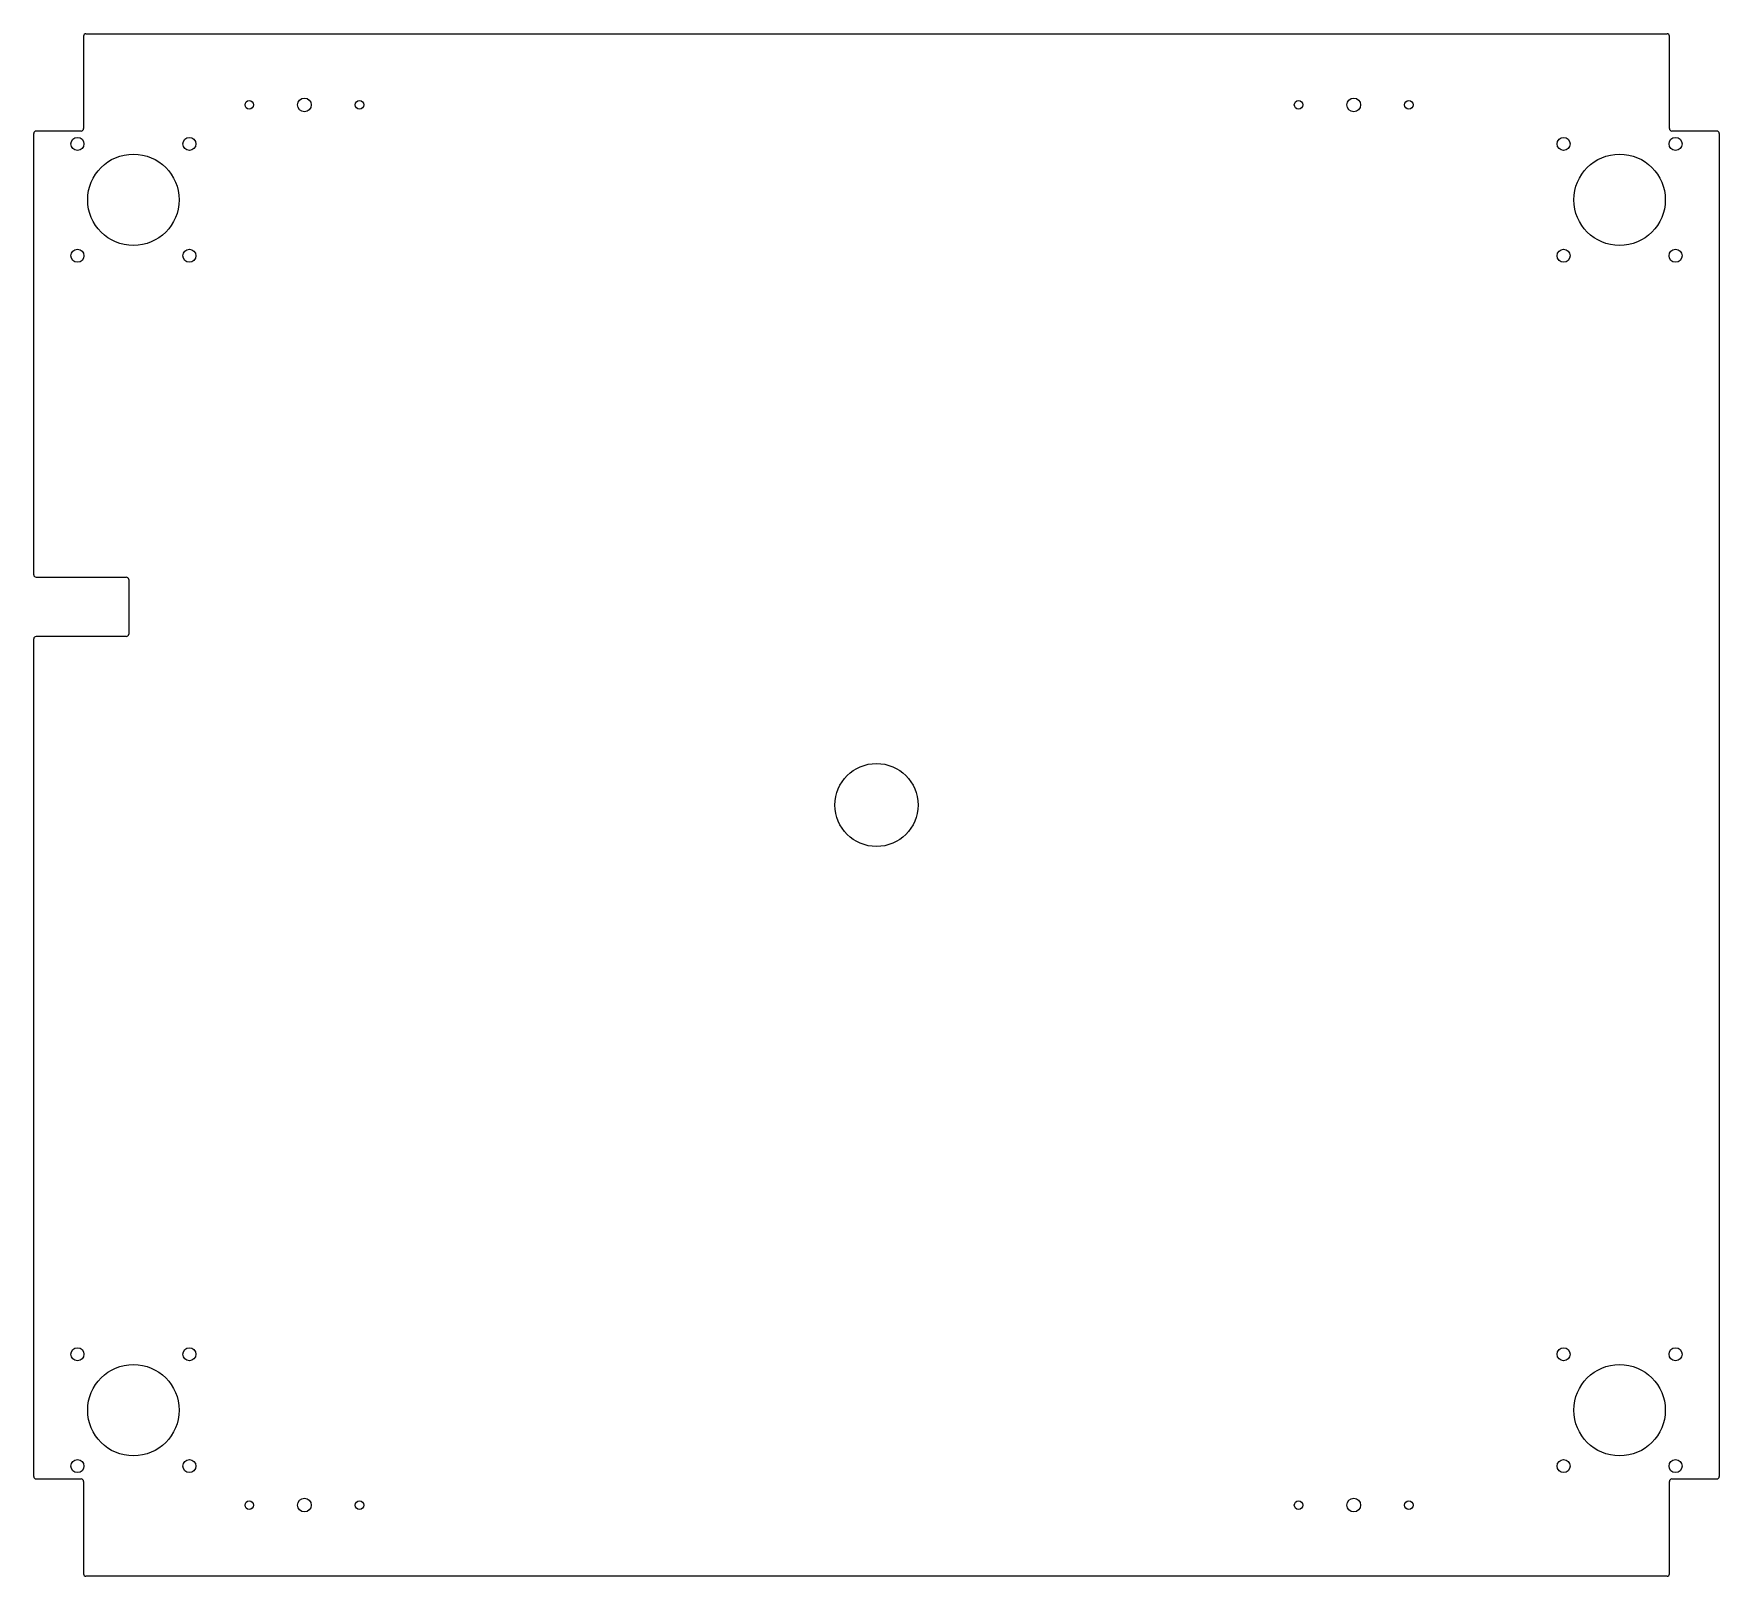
# Model space of a CAD drawing. Header units: millimetres. Extents: x -355 to 355, y -325 to 325.
import ezdxf

# ---------------------------------------------------------------- set-up
doc = ezdxf.new("R2010")
doc.units = ezdxf.units.MM

msp = doc.modelspace()

# ---------------------------------------------------------------- linework, layer by layer
at = {"color": 7, "linetype": 'Continuous', "lineweight": 25}
for p, q in [((-334, 324), (-334, 285)), ((-333, 325), (333, 325)), ((334, 285), (334, 324)), ((-355, 97), (-355, 283)), ((-335, 284), (-354, 284)), ((354, 284), (335, 284)), ((355, 283), (355, -283)), ((-354, 96), (-316, 96)), ((-315, 95), (-315, 72)), ((-355, -283), (-355, 70)), ((-316, 71), (-354, 71)), ((-354, -284), (-335, -284)), ((335, -284), (354, -284)), ((-334, -285), (-334, -324)), ((334, -324), (334, -285)), ((333, -325), (-333, -325))]:
    msp.add_line(p, q, dxfattribs=at)
for centre, radius in [((-264.2, 295), 1.8), ((-241, 295), 2.9), ((-217.8, 295), 1.8), ((177.8, 295), 1.8), ((201, 295), 2.9), ((224.2, 295), 1.8), ((-336.57, 278.57), 2.75), ((-289.43, 278.57), 2.75), ((289.43, 278.57), 2.75), ((336.57, 278.57), 2.75), ((-313, 255), 19.25), ((313, 255), 19.25), ((-336.57, 231.43), 2.75), ((-289.43, 231.43), 2.75), ((289.43, 231.43), 2.75), ((336.57, 231.43), 2.75), ((0, 0), 17.5), ((-336.57, -231.43), 2.75), ((-289.43, -231.43), 2.75), ((289.43, -231.43), 2.75), ((336.57, -231.43), 2.75), ((-313, -255), 19.25), ((313, -255), 19.25), ((-336.57, -278.57), 2.75), ((-289.43, -278.57), 2.75), ((289.43, -278.57), 2.75), ((336.57, -278.57), 2.75), ((-264.2, -295), 1.8), ((-241, -295), 2.9), ((-217.8, -295), 1.8), ((177.8, -295), 1.8), ((201, -295), 2.9), ((224.2, -295), 1.8)]:
    msp.add_circle(centre, radius, dxfattribs=at)
for centre, start, end in [((-333, 324), 90, 180), ((333, 324), 360, 90), ((-335, 285), 270, 360), ((335, 285), 180, 270), ((354, 283), 0, 90), ((-354, 283), 90, 180), ((-354, 97), 180, 270), ((-316, 95), 0, 90), ((-316, 72), 270, 360), ((-354, 70), 90, 180), ((-354, -283), 180, 270), ((-335, -285), 360, 90), ((335, -285), 90, 180), ((354, -283), 270, 360), ((-333, -324), 180, 270), ((333, -324), 270, 0)]:
    msp.add_arc(centre, 1, start, end, dxfattribs=at)

doc.saveas('drawing.dxf')
